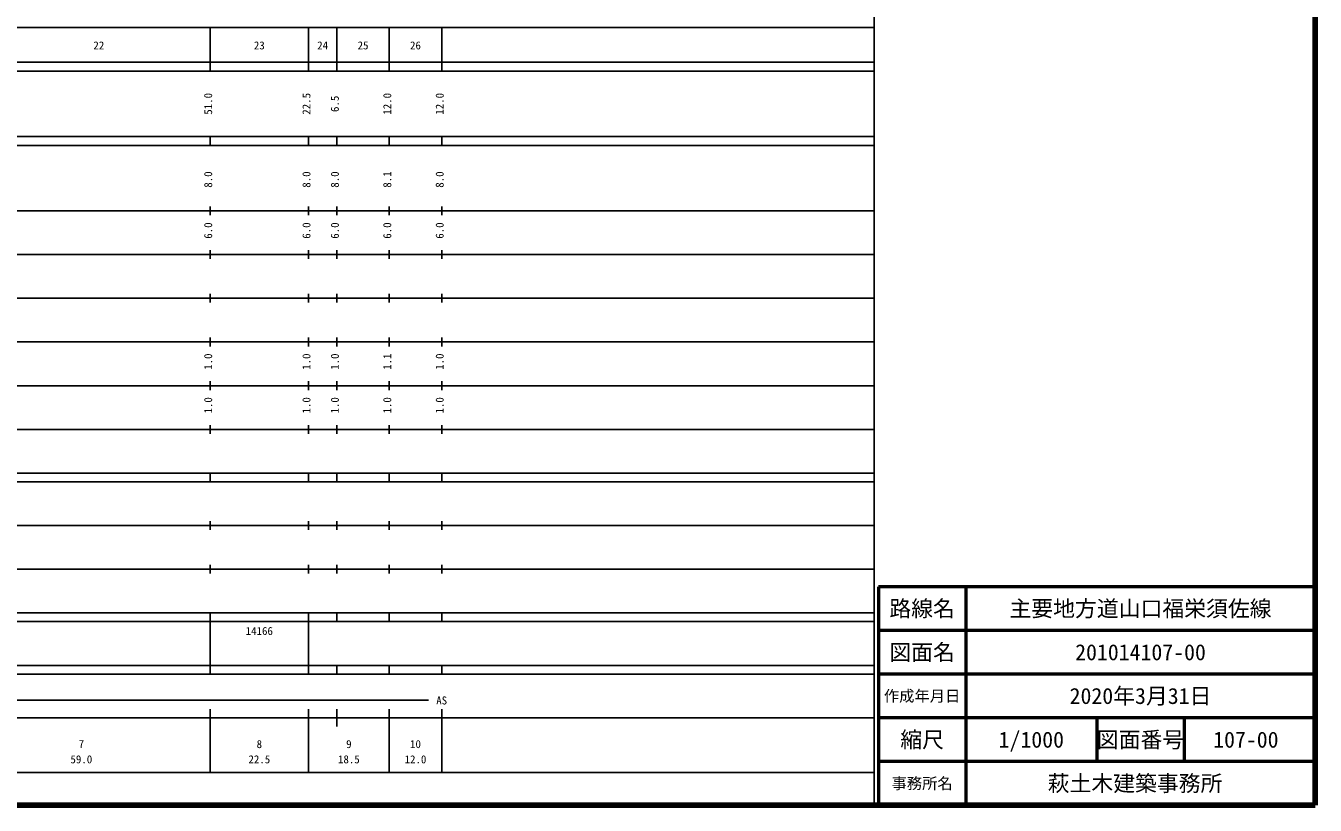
# Model space of a CAD drawing. Units: millimetres on the paper, enlarged 1000 times. Extents: x 40000 to 680000, y 20000 to 380000.
# Drawn here: x 384779 to 680000, y 20000 to 198357 of the extents above; entities that cross this region are included whole.
import ezdxf
from ezdxf.enums import TextEntityAlignment as Align

# ---------------------------------------------------------------- set-up
doc = ezdxf.new("R2010")
doc.units = ezdxf.units.MM
doc.header["$LTSCALE"] = 1000
for name, color, linetype, lineweight in [('M-TTL', 2, 'Continuous', 140), ('M-TTL-BAND', 7, 'Continuous', 25), ('M-TTL-FRAM', 2, 'Continuous', 50), ('M-TTL-LINE', 7, 'Continuous', 50)]:
    doc.layers.add(name, color=color, linetype=linetype, lineweight=lineweight)
doc.layers.add('M-TTL-TXT', color=7, linetype='Continuous')
doc.styles.add('ＭＳ ゴシック', font='')
doc.styles.get('ＭＳ ゴシック').set_extended_font_data('MS Gothic')

msp = doc.modelspace()

# ---------------------------------------------------------------- linework, layer by layer
at = {"layer": 'M-TTL'}
for p, q in [((680000, 20000), (680000, 380000)), ((40000, 20000), (680000, 20000))]:
    msp.add_line(p, q, dxfattribs=at)
at = {"layer": 'M-TTL-BAND'}
for p, q in [((579000, 20000), (579000, 370000)), ((68000, 198000), (579000, 198000)), ((427000, 188000), (427000, 198000)), ((449500, 188000), (449500, 198000)), ((456000, 188000), (456000, 198000)), ((468000, 188000), (468000, 198000)), ((480000, 188000), (480000, 198000)), ((40000, 190000), (579000, 190000)), ((40000, 188000), (579000, 188000)), ((40000, 173000), (579000, 173000)), ((427000, 171000), (427000, 173000)), ((449500, 171000), (449500, 173000)), ((456000, 171000), (456000, 173000)), ((468000, 171000), (468000, 173000)), ((480000, 171000), (480000, 173000)), ((40000, 171000), (579000, 171000)), ((427000, 155000), (427000, 157000)), ((449500, 155000), (449500, 157000)), ((456000, 155000), (456000, 157000)), ((468000, 155000), (468000, 157000)), ((480000, 155000), (480000, 157000)), ((40000, 156000), (579000, 156000)), ((46000, 146000), (579000, 146000)), ((427000, 145000), (427000, 147000)), ((449500, 145000), (449500, 147000)), ((456000, 145000), (456000, 147000)), ((468000, 145000), (468000, 147000)), ((480000, 145000), (480000, 147000)), ((52000, 136000), (579000, 136000)), ((427000, 135000), (427000, 137000)), ((449500, 135000), (449500, 137000)), ((456000, 135000), (456000, 137000)), ((468000, 135000), (468000, 137000)), ((480000, 135000), (480000, 137000)), ((427000, 125000), (427000, 127000)), ((449500, 125000), (449500, 127000)), ((456000, 125000), (456000, 127000)), ((468000, 125000), (468000, 127000)), ((480000, 125000), (480000, 127000)), ((46000, 126000), (579000, 126000)), ((52000, 116000), (579000, 116000)), ((427000, 115000), (427000, 117000)), ((449500, 115000), (449500, 117000)), ((456000, 115000), (456000, 117000)), ((468000, 115000), (468000, 117000)), ((480000, 115000), (480000, 117000)), ((427000, 105000), (427000, 107000)), ((449500, 105000), (449500, 107000)), ((456000, 105000), (456000, 107000)), ((468000, 105000), (468000, 107000)), ((480000, 105000), (480000, 107000)), ((46000, 106000), (579000, 106000)), ((40000, 96000), (579000, 96000)), ((427000, 94000), (427000, 96000)), ((449500, 94000), (449500, 96000)), ((456000, 94000), (456000, 96000)), ((468000, 94000), (468000, 96000)), ((480000, 94000), (480000, 96000)), ((40000, 94000), (579000, 94000)), ((49000, 84000), (579000, 84000)), ((427000, 83000), (427000, 85000)), ((449500, 83000), (449500, 85000)), ((456000, 83000), (456000, 85000)), ((468000, 83000), (468000, 85000)), ((480000, 83000), (480000, 85000)), ((40000, 74000), (579000, 74000)), ((427000, 73000), (427000, 75000)), ((449500, 73000), (449500, 75000)), ((456000, 73000), (456000, 75000)), ((468000, 73000), (468000, 75000)), ((480000, 73000), (480000, 75000)), ((40000, 64000), (579000, 64000)), ((40000, 62000), (579000, 62000)), ((427000, 62000), (427000, 64000)), ((427000, 52000), (427000, 62000)), ((449500, 62000), (449500, 64000)), ((449500, 52000), (449500, 62000)), ((456000, 62000), (456000, 64000)), ((468000, 62000), (468000, 64000)), ((480000, 62000), (480000, 64000)), ((40000, 52000), (579000, 52000)), ((427000, 50000), (427000, 52000)), ((449500, 50000), (449500, 52000)), ((456000, 50000), (456000, 52000)), ((468000, 50000), (468000, 52000)), ((480000, 50000), (480000, 52000)), ((40000, 50000), (579000, 50000)), ((124500, 44000), (477000, 44000)), ((427000, 27500), (427000, 42000)), ((449500, 27500), (449500, 42000)), ((456000, 38000), (456000, 42000)), ((468000, 27500), (468000, 42000)), ((480000, 27500), (480000, 42000)), ((40000, 40000), (579000, 40000)), ((68000, 27500), (579000, 27500))]:
    msp.add_line(p, q, dxfattribs=at)
at = {"layer": 'M-TTL-FRAM'}
for p, q in [((680000, 70000), (580000, 70000)), ((580000, 70000), (580000, 20000))]:
    msp.add_line(p, q, dxfattribs=at)
at = {"layer": 'M-TTL-LINE'}
for p, q in [((600000, 70000), (600000, 20000)), ((680000, 60000), (580000, 60000)), ((680000, 50000), (580000, 50000)), ((680000, 40000), (580000, 40000)), ((630000, 40000), (630000, 30000)), ((650000, 40000), (650000, 30000)), ((680000, 30000), (580000, 30000))]:
    msp.add_line(p, q, dxfattribs=at)

# ---------------------------------------------------------------- texts
at = {"layer": 'M-TTL-BAND', "style": 'ＭＳ ゴシック'}
for s, p in [('22', (401500, 192405)), ('23', (438250, 192405)), ('24', (452750, 192405)), ('25', (462000, 192405)), ('26', (474000, 192405)), ('AS', (480000, 42500)), ('7', (397500, 32523)), ('8', (438250, 32523)), ('9', (458750, 32523)), ('10', (474000, 32523)), ('59.0', (397500, 29033)), ('22.5', (438250, 29033)), ('18.5', (458750, 29033)), ('12.0', (474000, 29033))]:
    msp.add_text(s, height=1833, dxfattribs=at).set_placement(p, align=Align.BOTTOM_CENTER)
for s, p in [('51.0', (428000, 180500)), ('22.5', (450500, 180500)), ('6.5', (457000, 180500)), ('12.0', (469000, 180500)), ('12.0', (481000, 180500)), ('8.0', (428000, 163174)), ('8.0', (450500, 163174)), ('8.0', (457000, 163174)), ('8.1', (469000, 163174)), ('8.0', (481000, 163174)), ('6.0', (428000, 151500)), ('6.0', (450500, 151500)), ('6.0', (457000, 151500)), ('6.0', (469000, 151500)), ('6.0', (481000, 151500)), ('1.0', (428000, 121500)), ('1.0', (450500, 121500)), ('1.0', (457000, 121500)), ('1.1', (469000, 121500)), ('1.0', (481000, 121500)), ('1.0', (428000, 111500)), ('1.0', (450500, 111500)), ('1.0', (457000, 111500)), ('1.0', (469000, 111500)), ('1.0', (481000, 111500))]:
    msp.add_text(s, height=1833, rotation=90, dxfattribs=at).set_placement(p, align=Align.BOTTOM_CENTER)
msp.add_text('14166', height=1833, dxfattribs=at).set_placement((435125, 58405), align=Align.BOTTOM_LEFT)
at = {"layer": 'M-TTL-TXT', "style": 'ＭＳ ゴシック'}
for s, height, p in [('路線名', 3666, (590000, 65000)), ('路線名', 3666, (590000, 65000)), ('主要地方道山口福栄須佐線', 3666, (640000, 65000)), ('図面名', 3666, (590000, 55000)), ('図面名', 3666, (590000, 55000)), ('201014107-00', 3666, (640000, 55000)), ('2020年3月31日', 3666, (640000, 45000)), ('作成年月日', 2566, (590000, 45000)), ('作成年月日', 2566, (590000, 45000)), ('縮尺', 3666, (590000, 35000)), ('縮尺', 3666, (590000, 35000)), ('1/1000', 3666, (615000, 35000)), ('図面番号', 3666, (640000, 35000)), ('図面番号', 3666, (640000, 35000)), ('107-00', 3666, (664125, 35000)), ('事務所名', 2566, (590000, 25000)), ('事務所名', 2566, (590000, 25000)), ('萩土木建築事務所 ', 3666, (640000, 25000))]:
    msp.add_text(s, height=height, dxfattribs=at).set_placement(p, align=Align.MIDDLE_CENTER)

doc.saveas('drawing.dxf')
